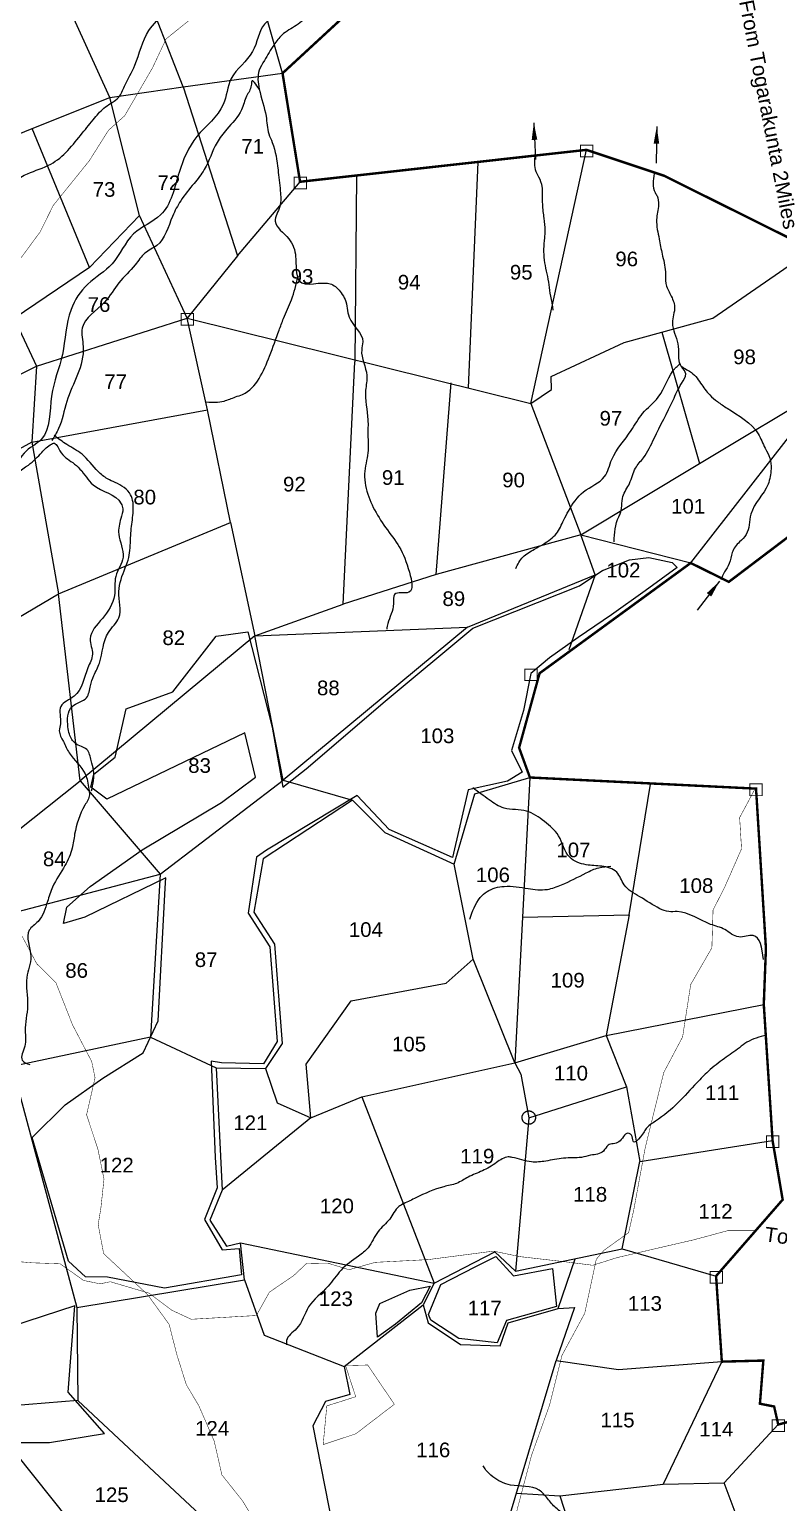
# Model space of a CAD drawing. Header units: feet. Extents: x 762661 to 770948, y 1592332 to 1602959.
# Drawn here: x 766641 to 768177, y 1598398 to 1601415 of the extents above; entities that cross this region are included whole.
import ezdxf
from ezdxf.enums import TextEntityAlignment as Align

# ---------------------------------------------------------------- set-up
doc = ezdxf.new("R2010")
doc.units = ezdxf.units.FT
doc.header["$LTSCALE"] = 15
doc.header["$MEASUREMENT"] = 0
doc.linetypes.add('ACAD_ISO02W100', pattern=[15, 12, -3])
doc.linetypes.add('HIDDEN2', pattern=[0.1875, 0.125, -0.0625])
for name, color, linetype in [('HILL', 17, 'Continuous'), ('PLOT', 7, 'Continuous'), ('PLOT NO', 7, 'Continuous'), ('ROADS', 6, 'Continuous'), ('TANKS-STREAM', 4, 'Continuous'), ('VILLAGE BOUNDRY', 5, 'HIDDEN2'), ('VILLAGE STONES', 240, 'Continuous')]:
    doc.layers.add(name, color=color, linetype=linetype)
doc.styles.add('CANAL', font='Cambria.ttf')
doc.styles.get("Standard").update_dxf_attribs({"font": 'arial.ttf'})
doc.dimstyles.new('CRDS', dxfattribs={"dimtxt": 20, "dimasz": 35, "dimexe": 0.18, "dimexo": 0.0625, "dimgap": 0.09, "dimtad": 0, "dimtih": 1, "dimtoh": 1, "dimdec": 0, "dimzin": 2, "dimdsep": 46, "dimtxsty": 'CANAL', "dimcen": 0.09, "dimclrt": 256, "dimadec": 0, "dimazin": 0, "dimtfac": 1, "dimtdec": 0, "dimtofl": 0, "dimtmove": 0, "dimatfit": 3, "dimfxl": 1, "dimtfill": 2, "dimtfillclr": 5, "dimtolj": 1, "dimtzin": 0, "dimarcsym": 0})

msp = doc.modelspace()

# ---------------------------------------------------------------- linework, layer by layer
at = {"layer": 'HILL'}
for points in [[(767816.4, 1600307.4), (767871.3, 1600328.7), (767910.9, 1600333.9), (767959.1, 1600323.2), (767969, 1600313.3), (767903.3, 1600265.4), (767834.6, 1600216.5), (767766.2, 1600169.8), (767707.7, 1600128), (767669, 1600095.9), (767653.8, 1600020.1), (767629.8, 1599938.3), (767651.3, 1599894.1), (767621, 1599875.8), (767540.7, 1599857.5), (767508.4, 1599719.1), (767378.8, 1599776.5), (767313.1, 1599846), (767127, 1599734.2), (767107, 1599719.8), (767089.9, 1599605.4), (767134, 1599536.5), (767149, 1599342.2), (767121.2, 1599296.7), (767035.1, 1599298.8), (767013.6, 1599302.1), (767021.9, 1599104.9), (767026.5, 1599042.2), (767000.1, 1598978), (767036.5, 1598915.2), (767071.5, 1598918.1), (767075.8, 1598864.6), (766918, 1598836.8), (766801.4, 1598859.5), (766756.4, 1598860.2), (766721.4, 1598892.3), (766647, 1599145.9), (766714.9, 1599212.9), (766792.1, 1599267.4), (766874.3, 1599319.4), (766905, 1599384.6), (766919.3, 1599656.1), (766920.9, 1599677.6), (766755, 1599597.3), (766711.3, 1599583.7), (766718.3, 1599617.4), (766766.1, 1599659.6), (766872.2, 1599735.1), (767035.1, 1599831.8), (767104.5, 1599884), (767082.9, 1599974.9), (766799.7, 1599838.6), (766767.1, 1599863), (766773.5, 1599890.2), (766816.9, 1599924.5), (766839.5, 1600023.9), (766935.5, 1600058.6), (767024.1, 1600172.5), (767089.3, 1600181.5), (767139, 1599986.3), (767161, 1599863), (767208.9, 1599900.6), (767370.9, 1600039.4), (767550.1, 1600189), (767769.2, 1600275.4), (767816.5, 1600307.5)], [(766551, 1598386.9), (766586.8, 1598439.5), (766601.9, 1598520.7), (766682.4, 1598520.7), (766795, 1598539.5), (766720.8, 1598624.3), (766734.1, 1598800.7), (766467.9, 1598714.1), (766394.6, 1598650.8), (766380.2, 1598574.5), (766406.2, 1598515.6), (766482.1, 1598471.9), (766513.4, 1598448.7), (766538.4, 1598385.3), (766547.3, 1598378.3), (766550.4, 1598387.1)]]:
    msp.add_lwpolyline(points, dxfattribs=at)
at = {"layer": 'HILL', "lineweight": 0, "transparency": 33554687}
for points in [[(767484.5, 1598844.6), (767555.3, 1598880.4), (767597.3, 1598901.6), (767633.8, 1598862.2), (767713.8, 1598877), (767722.1, 1598799.6), (767619.6, 1598771.1), (767600.4, 1598724.8), (767521.4, 1598733.6), (767463.9, 1598771.6), (767459.1, 1598782.9), (767484.5, 1598844.6)], [(767354.8, 1598736.7), (767351.5, 1598786.1), (767359.9, 1598805.5), (767421.4, 1598832.6), (767462.6, 1598841.2), (767445.2, 1598806.7), (767391.9, 1598763.3), (767354.8, 1598736.7)]]:
    msp.add_lwpolyline(points, dxfattribs=at)
at = {"layer": 'HILL', "lineweight": 0, "transparency": 33554687, "const_width": 1}
msp.add_lwpolyline([(767334.7, 1598679.6), (767389.4, 1598599.2), (767310.4, 1598538.7), (767243.5, 1598516.6), (767250.9, 1598595.8), (767310.2, 1598614.6), (767289.4, 1598678.4), (767334.7, 1598679.6)], dxfattribs=at)
at = {"layer": 'PLOT'}
for points in [[(766806.4, 1601275.8), (766956.4, 1601297.8), (766802.7, 1601691.9)], [(766956.4, 1601297.8), (767160.2, 1601325.7), (767064.8, 1601660)], [(766454.6, 1601133.8), (766647.1, 1601212.6), (766806.4, 1601275.8), (766647.6, 1601624.2)], [(766956.4, 1601297.8), (767067.9, 1600951.7), (767196.1, 1601103.4)], [(767067.9, 1600951.7), (766964.8, 1600823.8), (766866.7, 1601034), (766806.4, 1601275.8)], [(766866.7, 1601034), (766764.3, 1600927.6), (766647.1, 1601212.6)], [(766764.3, 1600927.6), (766610, 1600823.5), (766655.7, 1600725.8), (766964.8, 1600823.8), (767669.3, 1600649.3), (767783.1, 1601168.8)], [(767560.2, 1601143.5), (767540.9, 1600681.1)], [(767311.6, 1601115.3), (767308.6, 1600734.9)], [(767669.3, 1600649.3), (767711.7, 1600678.1), (767710.9, 1600704.3), (767860.5, 1600774), (768042.2, 1600823.8), (768247.3, 1600965.1)], [(766217, 1600576.6), (766236.8, 1600516.8), (766655.7, 1600725.8), (766646, 1600570.1), (767006.4, 1600636.1), (766964.8, 1600823.8)], [(767937.4, 1600795.2), (768014.7, 1600526.1), (768279.4, 1600684.6)], [(767474.8, 1600298.6), (767284.8, 1600238), (767308.6, 1600734.9)], [(767103.5, 1600173.1), (767539.6, 1600191), (767801.1, 1600298.3), (767771.5, 1600380.3), (767996.9, 1600322.5), (768279.4, 1600684.6)], [(767771.5, 1600380.3), (767474.8, 1600298.6), (767505.9, 1600691.6)], [(766646, 1600570.1), (766700.7, 1600259), (767053.4, 1600405.5), (767006.4, 1600636.1)], [(767669.3, 1600649.3), (767771.5, 1600380.3), (768014.7, 1600526.1)], [(766646, 1600570.1), (766360, 1600412.1)], [(767053.4, 1600405.5), (767103.5, 1600173.1), (767284.8, 1600238)], [(767801.1, 1600298.3), (767747.2, 1600144.6)], [(766416.7, 1599615.6), (766481.2, 1600129.7), (766700.7, 1600259)], [(767103.5, 1600173.1), (766745.4, 1599876), (766700.7, 1600259)], [(767161.4, 1599877.4), (767103.5, 1600173.1)], [(767539.6, 1600191), (767161.4, 1599877.4), (767303.5, 1599836.9), (767369.7, 1599770.6), (767511.8, 1599705.8), (767554.1, 1599849.5), (767667.3, 1599883.1), (767652.2, 1599597.2), (767870.8, 1599601.5), (767914.6, 1599869.7)], [(766618.2, 1599608.7), (766416.7, 1599615.6), (766745.4, 1599876)], [(766745.4, 1599876), (766909.1, 1599685), (767161.4, 1599877.4)], [(767303.5, 1599836.9), (767120.7, 1599716.4), (767101.3, 1599607.1), (767143.4, 1599541.4), (767159.2, 1599338.5), (767125.5, 1599287.3), (767149.3, 1599216.7), (767218, 1599185.6), (767208.6, 1599296.2), (767300.7, 1599425.5), (767495.8, 1599461.6), (767550.7, 1599511.1)], [(767636.3, 1599298.8), (767550.7, 1599511.1), (767511.8, 1599705.8)], [(766889.7, 1599351.4), (766606.2, 1599291), (766618.2, 1599608.7), (766909.1, 1599685)], [(766909.1, 1599685), (766889.7, 1599351.4), (767024.4, 1599288.4), (767125.5, 1599287.3)], [(767652.2, 1599597.2), (767636.3, 1599298.8), (767823.5, 1599354.6)], [(767870.8, 1599601.5), (767823.5, 1599354.6), (768146.7, 1599418.4)], [(767823.5, 1599354.6), (767865.1, 1599249.6), (767892.8, 1599096.3), (768164.7, 1599139.3)], [(766393.8, 1599350.6), (766606.2, 1599291), (766738.6, 1598797.5), (766740.9, 1598607.1), (766539.3, 1598590.5), (766128.8, 1598465.8), (766065.1, 1598504.3), (766040.2, 1598580.1), (766236.3, 1598875), (766073.7, 1598813.9), (765910, 1598817.5)], [(767218, 1599185.6), (767322.8, 1599229.1), (767636.3, 1599298.8)], [(767636.3, 1599298.8), (767648.4, 1599275.2), (767664.9, 1599186), (767865.1, 1599249.6)], [(767024.4, 1599288.4), (767036.1, 1599037.9)], [(767322.8, 1599229.1), (767470.9, 1598847.2), (767595.3, 1598911.3), (767637.4, 1598871.6)], [(767218, 1599185.6), (767036.1, 1599037.9), (767011.4, 1598976.6), (767045, 1598923.3), (767074, 1598929.9), (767470.9, 1598847.2), (767448.6, 1598802.8), (767458.9, 1598766.3), (767525.3, 1598721.5), (767606.4, 1598718.7), (767622.8, 1598765.7), (767724.9, 1598795.7), (767760.3, 1598897.3)], [(767664.9, 1599186), (767637.4, 1598871.6), (767856.7, 1598917.4), (767892.8, 1599096.3)], [(766738.6, 1598797.5), (767082, 1598854.4), (767074, 1598929.9)], [(767856.7, 1598917.4), (768048.9, 1598861.8)], [(767082, 1598854.4), (767122.3, 1598740.8), (767286.7, 1598676.3), (767448.6, 1598802.8)], [(767724.9, 1598795.7), (767759, 1598797.5), (767720.9, 1598688.7), (767848.6, 1598670.5), (768060.7, 1598686.5), (767940.7, 1598435.4), (768065.2, 1598438.3), (768176.3, 1598557.6)], [(767286.7, 1598676.3), (767298.1, 1598619.3), (767248.1, 1598605.1), (767222.6, 1598554.7), (767271.4, 1598305.3), (767315.3, 1598303.8), (767327.6, 1598292.1), (767457.3, 1598290.9), (767611.6, 1598259.5), (767609.2, 1598314.5), (767720.9, 1598688.7)], [(766224, 1598300.8), (766432.7, 1598169.9), (766539.3, 1598590.5), (766904.7, 1598133), (767096.2, 1598275), (766740.9, 1598607.1)], [(767639.5, 1598417.1), (767728.4, 1598411.9), (767940.7, 1598435.4)], [(767728.4, 1598411.9), (767777.6, 1598259.9), (767931.5, 1598246.1), (768085.5, 1598251), (768118.6, 1598296.1), (768065.2, 1598438.3)]]:
    msp.add_lwpolyline(points, dxfattribs=at)
at = {"layer": 'ROADS', "linetype": 'HIDDEN2', "ltscale": 10, "const_width": 1}
for points in [[(766320.5, 1600623.5), (766333.2, 1600673.4), (766378.2, 1600705.7), (766435.2, 1600780.1), (766483.7, 1600813.9), (766514.2, 1600832), (766535.3, 1600869.2), (766607.7, 1600925.4), (766663.3, 1601000.6), (766690, 1601054.7), (766764, 1601146.4), (766803.4, 1601208.9), (766836.5, 1601238.5), (766893.5, 1601336.5), (766921.6, 1601396.2), (766986.4, 1601448.2), (767035.9, 1601495.2), (767047.9, 1601569.7), (767035.9, 1601665.3)], [(768128, 1599858.5), (768097.2, 1599800.9), (768101.1, 1599737), (768066.4, 1599658.1), (768042.7, 1599611.6), (768040.3, 1599534.3), (767996.9, 1599459), (767980.3, 1599351.7), (767941.6, 1599278.7), (767903.7, 1599124.9), (767880, 1598996.6), (767869.7, 1598950.9), (767819.2, 1598914.6), (767803.4, 1598896.4), (767779.7, 1598785.6), (767733.1, 1598699.6), (767707.8, 1598598.2), (767670.7, 1598494.9), (767632.7, 1598351.6)], [(766626.3, 1599558.1), (766656.4, 1599501.5), (766695.5, 1599463.1), (766729.8, 1599376.2), (766768.9, 1599301.5), (766775.9, 1599268), (766758.5, 1599192.2), (766781.6, 1599122.4), (766794.2, 1599060.6), (766787.9, 1599001.9), (766782.3, 1598967), (766793.5, 1598907.7), (766821.4, 1598881.8), (766883.7, 1598823.6), (766927.7, 1598762.9), (766943.4, 1598701.4), (766963, 1598639), (766988.6, 1598596.2), (767020.1, 1598523.7), (767035.9, 1598454.5), (767078.2, 1598401.4), (767102.4, 1598361.3)], [(766570.6, 1598895.4), (766646.5, 1598889), (766704.4, 1598886.9), (766752.4, 1598852.8), (766786.1, 1598845.9), (766807.2, 1598850.2), (766886.5, 1598826.8), (766933.2, 1598791.8), (766973, 1598773.3), (767106.5, 1598781), (767133.3, 1598828.9), (767182.9, 1598862.7), (767210.1, 1598888.2), (767256.3, 1598887.3), (767296.5, 1598874.8), (767350.1, 1598889.9), (767458.6, 1598895.5), (767592.5, 1598912.9), (767646.9, 1598901.6), (767741.5, 1598890.8), (767796, 1598883.9), (767847, 1598899.9), (768003.7, 1598936.2), (768072.8, 1598954.8), (768130.7, 1598954.8)]]:
    msp.add_lwpolyline(points, dxfattribs=at)
at = {"layer": 'TANKS-STREAM'}
for points in [[(765821.3, 1600874.8), (765840.1, 1600873.1), (765849.1, 1600872.3), (765880.2, 1600876.4), (765910.4, 1600876.4), (765948.8, 1600878), (766006.9, 1600887.8), (766053.4, 1600896), (766081.2, 1600906.6), (766126.2, 1600918.8), (766158.9, 1600929.5), (766226.7, 1600942.5), (766265.9, 1600957.2), (766304.3, 1600959.7), (766341.9, 1600979.3), (766394.2, 1600998.8), (766432.4, 1600993.4), (766475.7, 1601002.4), (766514.1, 1600997.5), (766528.8, 1600997.5), (766542.7, 1601018.7), (766548.4, 1601048.1), (766552.5, 1601066.8), (766560.7, 1601075.8), (766610.5, 1601106), (766637.5, 1601119.9), (766684.9, 1601139.5), (766749.6, 1601202.9), (766775, 1601233.9), (766797, 1601256.7), (766824, 1601276.3), (766836.3, 1601299.2), (766857.5, 1601342.4), (766886.2, 1601413.1), (766920.6, 1601449.8), (766935.3, 1601462.9), (766971.2, 1601489.8), (766998.2, 1601520), (767023.5, 1601545.3), (767044, 1601577.2), (767050.5, 1601612.3)], [(767343.6, 1601562), (767296.7, 1601528.4), (767266.2, 1601512.6), (767251.9, 1601494.8), (767227.9, 1601488.2), (767179.5, 1601457.7), (767123.4, 1601426.6), (767098.8, 1601370.3), (767055, 1601314.8), (767038.7, 1601261.9), (766984.5, 1601195.9), (766948.3, 1601122.6), (766910.3, 1601035.6), (766854.9, 1600996.6), (766810.7, 1600935.2), (766761, 1600893.7), (766726.7, 1600841.6), (766708.8, 1600749.6), (766686.8, 1600664.5), (766665.6, 1600575.8), (766630.4, 1600547.8), (766598.6, 1600498.1), (766556.2, 1600470.4), (766518.7, 1600420.8), (766453.5, 1600380.1), (766410.3, 1600369.5), (766294.4, 1600350.5), (766188.4, 1600318.8), (766122.4, 1600258.5), (766072.6, 1600204.3), (765993.5, 1600150.6), (765948.7, 1600122.1), (765870.9, 1600103.2), (765767.4, 1600099.9), (765725, 1600099.9), (765680.2, 1600124.4), (765565.8, 1600099.1), (765540.6, 1600094.2), (765515.3, 1600094.2), (765497.4, 1600106.4), (765483.5, 1600117.8), (765460.7, 1600128.4), (765437, 1600147.9), (765395.5, 1600182.9), (765369.4, 1600213.1), (765318, 1600200.9), (765229.2, 1600206.6), (765118.8, 1600199.4), (765054.4, 1600205.1), (764981.9, 1600174.2), (764884.9, 1600166.9), (764721.6, 1600174.2), (764689.8, 1600174.2)], [(767342, 1601525.1), (767308.2, 1601505.3), (767286.1, 1601497.1), (767259.3, 1601486.7), (767232.5, 1601465.7), (767216.2, 1601447.1), (767188.2, 1601423.8), (767159, 1601404), (767142.7, 1601384.2), (767122.9, 1601351.6), (767112.4, 1601331.8), (767112.4, 1601293.4), (767126.4, 1601237.5), (767132.2, 1601201.5), (767139.2, 1601184), (767150.9, 1601128.1), (767155.6, 1601085.1), (767154.4, 1601052.5), (767145.1, 1601022.8), (767173.1, 1600986.7), (767187.1, 1600950.7), (767188.2, 1600922.7), (767194.1, 1600900.6), (767260.5, 1600893.6), (767280.3, 1600876.2), (767288.5, 1600862.2), (767296.6, 1600826.1), (767324.7, 1600775.4), (767322.4, 1600759.1), (767332.9, 1600706.7), (767330.5, 1600676.4), (767335.2, 1600615.9), (767335.2, 1600584.5), (767335.2, 1600548.4), (767328.2, 1600505.3), (767330.5, 1600480.9), (767371.4, 1600395.3), (767399.3, 1600355.7), (767420.3, 1600303.4), (767419.2, 1600262.6), (767390, 1600258), (767387.7, 1600239.3), (767376, 1600198.6), (767373.7, 1600186.8)], [(767112.8, 1601292.6), (767097.1, 1601309.3), (767096.1, 1601300.9), (767086.6, 1601279), (767076.2, 1601250.7), (767045.8, 1601211), (767025.9, 1601183.8), (766999.7, 1601128.4), (766978.8, 1601100.1), (766951.5, 1601064.6), (766934.7, 1601032.6), (766902.3, 1600973), (766878.2, 1600957.3), (766858.3, 1600933.3), (766824.8, 1600896.7), (766795.4, 1600856.9), (766749.4, 1600803.6), (766751.5, 1600765.9), (766717.8, 1600653.2), (766701.1, 1600597.7), (766687.4, 1600573.7)], [(767678, 1601158.9), (767679.2, 1601124.6), (767685.1, 1601113.3), (767691.7, 1601093.8), (767692.2, 1601078.4), (767692.8, 1601057.1), (767695.8, 1601028.6), (767698.2, 1601003.2), (767697, 1600988.4), (767696.4, 1600943.1), (767705.3, 1600898.1), (767708.3, 1600875), (767713, 1600850.1), (767714.2, 1600840.1)], [(767921.8, 1601120.3), (767924, 1601081.3), (767927.8, 1601074.5), (767930.8, 1601056.5), (767927, 1601025.8), (767932.3, 1600986), (767938.3, 1600955.3), (767945, 1600919.2), (767945.8, 1600895.2), (767955.6, 1600872), (767963.8, 1600847.2), (767959.4, 1600814.5), (767970.6, 1600771.7), (767972.1, 1600747), (767975.1, 1600728.9), (767994.7, 1600715.4), (768017.2, 1600690.7), (768036, 1600666.7), (768051.8, 1600653.2), (768071.3, 1600639.7), (768135.3, 1600586.8), (768149.5, 1600557.5), (768159.3, 1600537.2), (768161.5, 1600515.5), (768155.5, 1600484), (768120.3, 1600422.7), (768110.5, 1600380.7), (768097, 1600365.7), (768081.9, 1600343.9), (768075.9, 1600321.4), (768066.2, 1600304.2), (768058.7, 1600287.7)], [(767004.4, 1600652.3), (767040.3, 1600654.3), (767063.7, 1600662.7), (767078.1, 1600667.9), (767133.6, 1600746.4), (767153.2, 1600799.2), (767162.3, 1600823.3), (767178.6, 1600861.8), (767191.7, 1600908.7)], [(767638.1, 1600311.1), (767653.1, 1600334.7), (767676.7, 1600350.7), (767694.9, 1600361.4), (767721.6, 1600382.8), (767736.6, 1600410.6), (767746.3, 1600428.8), (767777.4, 1600468.4), (767820.2, 1600499.4), (767835.2, 1600534.7), (767874.8, 1600593.6), (767898.4, 1600628.9), (767930.5, 1600662.1), (767967, 1600723.3), (767975.5, 1600730.8)], [(767840, 1600365.8), (767849.5, 1600417.2), (767851.4, 1600421), (767858.1, 1600459), (767871.4, 1600485.6), (767883.8, 1600517), (767899.9, 1600537.9), (767921.8, 1600577.8), (767960.9, 1600656.1), (767978, 1600690.3), (767986.6, 1600710.3), (767979, 1600723.6)], [(766096.9, 1599711.5), (766104.1, 1599725.8), (766111.8, 1599728), (766146, 1599737.3), (766171.9, 1599747.3), (766186.8, 1599759.4), (766205, 1599780.8), (766222.1, 1599801.2), (766258.4, 1599832), (766261.7, 1599862.3), (766263.5, 1599902.3), (766275, 1599924.9), (766277.2, 1599942.5), (766288.8, 1599979.4), (766303.7, 1599994.8), (766343.4, 1600021.2), (766398.7, 1600066.2), (766440, 1600102.5), (766455.5, 1600126.8), (766487.4, 1600141.6), (766523.8, 1600184.6), (766534.3, 1600228.1), (766547.6, 1600294.5), (766546, 1600376), (766557, 1600408.5), (766599.5, 1600460.8), (766601.7, 1600488.5), (766639.2, 1600523.2), (766666.7, 1600549.1), (766686.6, 1600566.2), (766690.4, 1600567.8), (766703.7, 1600552.4), (766730.1, 1600528.2), (766745, 1600515), (766772, 1600482.5), (766829.3, 1600444), (766832.6, 1600433.5), (766828.8, 1600413.7), (766824.4, 1600381.8), (766833.3, 1600334.1), (766818.4, 1600295), (766815.6, 1600255.9), (766790.8, 1600208.9), (766766, 1600167), (766770.4, 1600135.6), (766761.1, 1600107.6), (766732.9, 1600049.5), (766705.9, 1600028.6), (766704.8, 1599993.3), (766702.6, 1599979), (766710.9, 1599957), (766723, 1599933.3), (766755.5, 1599890.6), (766763.2, 1599859.3), (766764.3, 1599847.7), (766755, 1599826.2), (766734, 1599767), (766729, 1599738.4), (766714.2, 1599702.6), (766688.8, 1599658.6), (766678.3, 1599628.8), (766659, 1599588.4), (766640.9, 1599570.2), (766644.2, 1599516.3), (766635.9, 1599473.5), (766637.5, 1599415.7), (766632.6, 1599364), (766632, 1599332.6), (766626.5, 1599304), (766642, 1599294.9)], [(766768.6, 1599855.5), (766773, 1599897.9), (766768.1, 1599917.6), (766758.9, 1599940.4), (766735.7, 1599952.7), (766723.4, 1599971.9), (766720.4, 1599986.8), (766728.7, 1600028.3), (766758.5, 1600046.6), (766766.4, 1600071.2), (766773.4, 1600091.7), (766784.8, 1600117.6), (766803.2, 1600180.4), (766824.7, 1600210.2), (766824.7, 1600264), (766837.8, 1600312.5), (766844.9, 1600333.5), (766848.8, 1600373.8), (766850.1, 1600393), (766854.1, 1600429.1), (766848.8, 1600462.4), (766817.2, 1600487.3), (766801.5, 1600494.8), (766782.2, 1600509.7), (766749.2, 1600545.3), (766718.1, 1600565), (766692.2, 1600583.8)], [(768146.2, 1599510.6), (768124.8, 1599559.4), (768095.7, 1599556.4), (768066.7, 1599571.6), (768037.7, 1599582.3), (767968.9, 1599608.3), (767952.1, 1599608.3), (767933.8, 1599614.4), (767892.6, 1599638.8), (767860.5, 1599663.2), (767845.2, 1599689.1), (767814.6, 1599701.3), (767782.6, 1599704.4), (767748.9, 1599719.7), (767726, 1599763.9), (767697, 1599792.9), (767660.3, 1599814.3), (767614.5, 1599820.4), (767583.9, 1599837.2), (767550.3, 1599861.6)], [(767544.2, 1599593), (767565.6, 1599637.3), (767579.4, 1599649.5), (767614.5, 1599660.1), (767663.4, 1599655.6), (767703.1, 1599654), (767732.1, 1599663.2), (767782.6, 1599687.6), (767808.5, 1599698.3), (767833, 1599701.3)], [(768152, 1599355.2), (768112, 1599340.7), (768096.7, 1599329.6), (768066, 1599307.5), (768032.8, 1599281.1), (768009.8, 1599258.1), (767970.6, 1599216.5), (767924.6, 1599179), (767907.5, 1599166.3), (767893.9, 1599146.7), (767879.4, 1599136.5), (767876.9, 1599147.5), (767868.3, 1599154.3), (767849.6, 1599136.5), (767827.5, 1599129.7), (767818.1, 1599117.8), (767791.7, 1599109.2), (767772.9, 1599105), (767736.3, 1599103.3), (767699.7, 1599097.3), (767670.7, 1599095.6), (767630.7, 1599105), (767623, 1599105.8), (767598.8, 1599094.3), (767569.8, 1599077.3), (767540.8, 1599064.5), (767517, 1599051.7), (767490.6, 1599044.9), (767433.5, 1599022), (767408.8, 1599010.1), (767398.6, 1599004.1), (767379.8, 1598978.6), (767356, 1598953), (767335.5, 1598919.9), (767315.9, 1598902.8), (767280.1, 1598873.9), (767253.6, 1598841), (767213.6, 1598798.5), (767188.9, 1598754.2), (767168.4, 1598729.6), (767168.4, 1598721.1)], [(768088.7, 1598130.8), (768036.5, 1598155), (768001.7, 1598151.1), (767990.1, 1598153), (767978.5, 1598156.9), (767934.1, 1598163.7), (767913.8, 1598170.4), (767867.4, 1598190.7), (767841.3, 1598203.2), (767819.1, 1598218.7), (767784.1, 1598261.5), (767769.6, 1598261.5), (767763.8, 1598265.4), (767758, 1598281.8), (767771.6, 1598304.9), (767774.5, 1598318.4), (767743.5, 1598369.6), (767720.4, 1598387), (767703, 1598406.3), (767686.4, 1598423), (767627.5, 1598433.7), (767608.1, 1598440.4), (767577.2, 1598464.5), (767571.4, 1598473.2)]]:
    msp.add_spline(points, degree=3, dxfattribs=at)
at = {"layer": 'VILLAGE BOUNDRY', "linetype": 'ACAD_ISO02W100', "ltscale": 0.1, "const_width": 5}
for points in [[(764246.3, 1600219.5), (764846.6, 1600473.6), (765322.5, 1600709), (765384.7, 1600726.1), (765546, 1600835.2), (765645.8, 1600842), (765713.5, 1600821.3), (765959.4, 1600950.4), (765950.4, 1601049.3), (765903.6, 1601164.7), (765903.1, 1601167.7), (766333.6, 1601382), (766647.6, 1601624.2), (766802.7, 1601691.9), (767083.3, 1601658.1), (767348, 1601656.6), (767338.7, 1601490.4), (767160.2, 1601325.7), (767196.1, 1601103.4), (767783.1, 1601168.8), (767942.2, 1601115.8), (768517.1, 1600829.9)], [(764246.3, 1600219.5), (764846.6, 1600473.6), (765322.5, 1600709), (765384.7, 1600726.1), (765546, 1600835.2), (765645.8, 1600842), (765713.5, 1600821.3), (765959.4, 1600950.4), (765950.4, 1601049.3), (765903.6, 1601164.7), (765903.1, 1601167.7), (766333.6, 1601382), (766647.6, 1601624.2), (766802.7, 1601691.9), (767083.3, 1601658.1), (767348, 1601656.6), (767338.7, 1601490.4), (767160.2, 1601325.7), (767196.1, 1601103.4), (767783.1, 1601168.8), (767942.2, 1601115.8), (768517.1, 1600829.9)], [(768313.2, 1600464), (768075, 1600283.8), (767996.9, 1600322.5), (767687.1, 1600096.6), (767645.1, 1599944), (767667.3, 1599883.1), (768130.8, 1599860.3), (768151.1, 1599533), (768146.7, 1599418.4), (768164.7, 1599139.3), (768185.4, 1599018.3), (768048.9, 1598861.8), (768060.7, 1598686.5), (768145.8, 1598688.7), (768138.8, 1598600.3), (768167.9, 1598594.6), (768176.3, 1598557.6), (768219.1, 1598569.1)], [(768313.2, 1600464), (768075, 1600283.8), (767996.9, 1600322.5), (767687.1, 1600096.6), (767645.1, 1599944), (767667.3, 1599883.1), (768130.8, 1599860.3), (768151.1, 1599533), (768146.7, 1599418.4), (768164.7, 1599139.3), (768185.4, 1599018.3), (768048.9, 1598861.8), (768060.7, 1598686.5), (768145.8, 1598688.7), (768138.8, 1598600.3), (768167.9, 1598594.6), (768176.3, 1598557.6), (768219.1, 1598569.1)]]:
    msp.add_lwpolyline(points, dxfattribs=at)
at = {"layer": 'VILLAGE STONES', "linetype": 'ACAD_ISO02W100', "const_width": 2}
for points in [[(767770.8, 1601178.2), (767796, 1601178.2), (767796, 1601154.4), (767770.8, 1601154.4)], [(767183.8, 1601112.9), (767209, 1601112.9), (767209, 1601089), (767183.8, 1601089)], [(766952.5, 1600833.3), (766977.7, 1600833.3), (766977.7, 1600809.4), (766952.5, 1600809.4)], [(767656.7, 1600105.3), (767681.9, 1600105.3), (767681.9, 1600081.5), (767656.7, 1600081.5)], [(768118.4, 1599869.8), (768143.6, 1599869.8), (768143.6, 1599845.9), (768118.4, 1599845.9)], [(768152.4, 1599148.8), (768177.6, 1599148.8), (768177.6, 1599125), (768152.4, 1599125)], [(768036.6, 1598871.3), (768061.8, 1598871.3), (768061.8, 1598847.4), (768036.6, 1598847.4)], [(768164, 1598567.1), (768189.2, 1598567.1), (768189.2, 1598543.2), (768164, 1598543.2)]]:
    msp.add_lwpolyline(points, close=True, dxfattribs=at)
at = {"layer": 'VILLAGE STONES', "color": 0, "linetype": 'ACAD_ISO02W100'}
msp.add_circle((767665, 1599186.4), 13.7, dxfattribs=at)

# ---------------------------------------------------------------- texts
at = {"layer": 'PLOT NO', "linetype": 'ByBlock'}
for s, rotation, p in [('From Togarakunta 2Miles', 281.1115, (768096, 1601472.7)), ('To Kanaganapalle 2 1/2Miles', 352.3577, (768146.8, 1598933.2))]:
    msp.add_text(s, height=30, rotation=rotation, dxfattribs=at).set_placement(p)
at = {"layer": 'PLOT NO'}
for s, p in [('71', (767099, 1601176.1)), ('72', (766927.1, 1601101.3)), ('73', (766794.3, 1601087.7)), ('96', (767865.7, 1600945.3)), ('93', (767200.2, 1600909.6)), ('95', (767649.5, 1600918.1)), ('94', (767419.8, 1600897.7)), ('76', (766784, 1600851.9)), ('98', (768107.3, 1600744.7)), ('77', (766818, 1600693.8)), ('97', (767833.3, 1600618.9)), ('91', (767387.1, 1600497.6)), ('90', (767633.8, 1600492.5)), ('80', (766877.6, 1600457.5)), ('92', (767184.5, 1600484)), ('101', (767991.6, 1600438.7)), ('102', (767858.9, 1600307.9)), ('89', (767511.3, 1600249.4)), ('82', (766937.3, 1600169.4)), ('88', (767254.1, 1600066.6)), ('103', (767477.5, 1599968.5)), ('83', (766990.1, 1599907.6)), ('107', (767756.5, 1599734.7)), ('84', (766692.3, 1599716.4)), ('106', (767591.4, 1599683.7)), ('108', (768008.4, 1599661.6)), ('104', (767331, 1599571.6)), ('87', (767003.6, 1599509.9)), ('86', (766738.1, 1599487.8)), ('109', (767744.6, 1599467.9)), ('105', (767419.5, 1599337)), ('110', (767751.4, 1599277.5)), ('111', (768061.3, 1599237.4)), ('121', (767094.2, 1599175.8)), ('119', (767559.3, 1599107.4)), ('122', (766820.2, 1599089.1)), ('118', (767790.7, 1599029.2)), ('120', (767271.6, 1599005.4)), ('112', (768047.7, 1598994.4)), ('123', (767269.5, 1598815.4)), ('117', (767574.6, 1598796.3)), ('113', (767903, 1598805.7)), ('115', (767846.9, 1598566.9)), ('124', (767015.8, 1598549.8)), ('114', (768049.4, 1598548.2)), ('116', (767469.1, 1598505.7)), ('125', (766809.9, 1598413.8))]:
    msp.add_text(s, height=30, dxfattribs=at).set_placement(p, align=Align.MIDDLE_CENTER)

# ---------------------------------------------------------------- leaders
at = {"layer": 'VILLAGE BOUNDRY', "linetype": 'ByBlock'}
for points in [[(767675.2, 1601224.2), (767678.4, 1601149.3)], [(767927.3, 1601216.4), (767925.9, 1601141.4)], [(768055.8, 1600285.1), (768010.2, 1600225.6)]]:
    msp.add_leader(points, dimstyle='CRDS', override={"dimgap": 0.09, "dimtad": 0}, dxfattribs=at)

doc.saveas('drawing.dxf')
